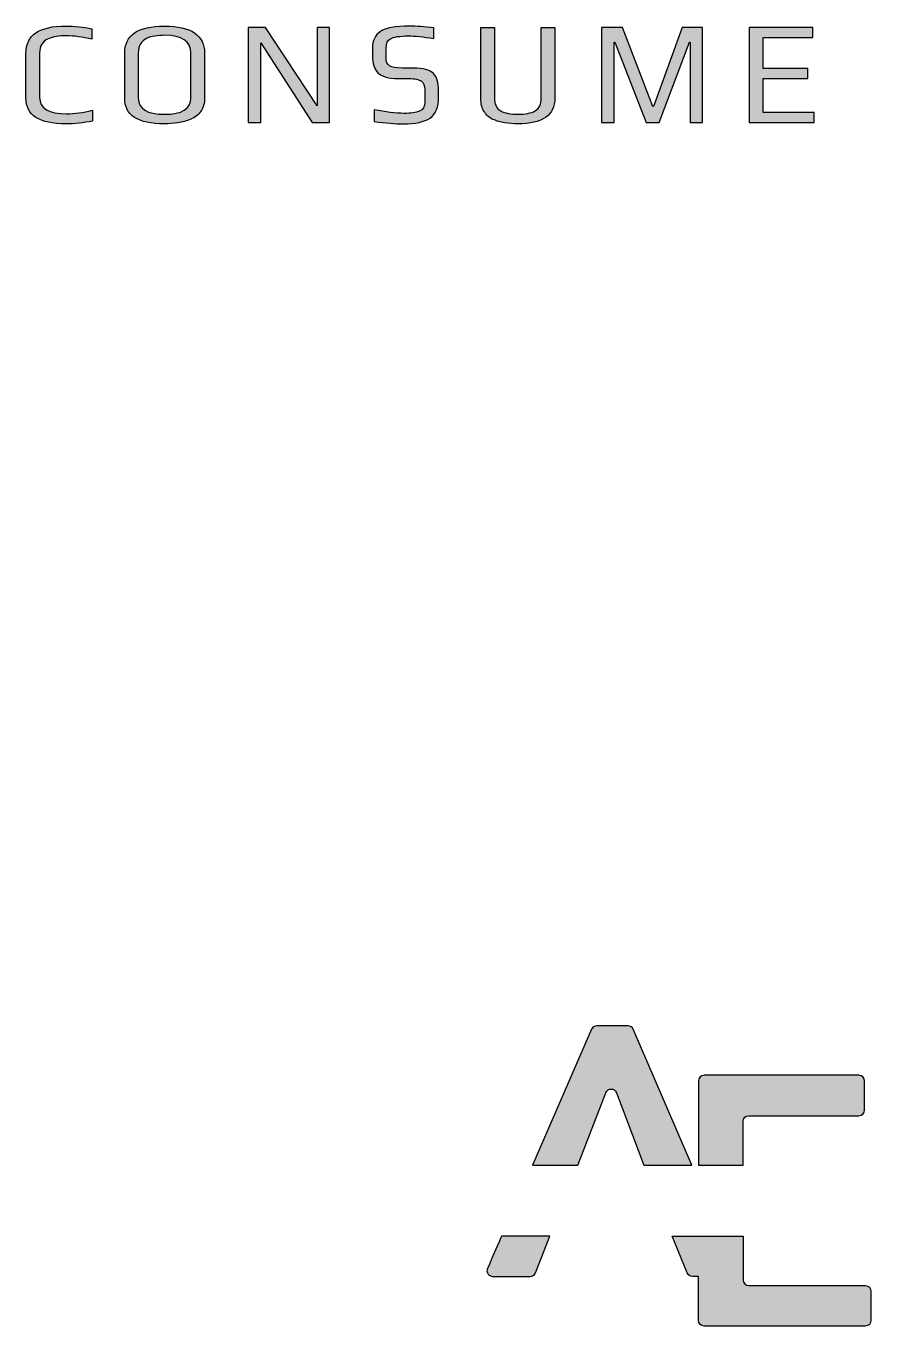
# Model space of a CAD drawing. Header units: millimetres. Extents: x 7 to 88, y 19 to 143.
import ezdxf

# ---------------------------------------------------------------- set-up
doc = ezdxf.new("R2010")
doc.units = ezdxf.units.MM
doc.header["$MEASUREMENT"] = 0

# ---------------------------------------------------------------- blocks, each defined once
blk = doc.blocks.new('block 3')
at = {"true_color": 0xffffff}
h = blk.add_hatch(color=7, dxfattribs=at)
h.dxf.hatch_style = 2
edge = h.paths.add_edge_path()
edge.add_spline(control_points=[(61.97, 47.89), (61.97, 47.89), (64.95, 47.89), (64.95, 47.89), (65.16, 47.89), (65.36, 47.77), (65.45, 47.57), (65.45, 47.57), (71.05, 34.56), (71.05, 34.56), (71.05, 34.56), (66.47, 34.56), (66.47, 34.56), (66.47, 34.56), (63.85, 41.49), (63.85, 41.49), (63.67, 41.96), (63.01, 41.96), (62.83, 41.49), (62.83, 41.49), (60.16, 34.56), (60.16, 34.56), (60.16, 34.56), (55.81, 34.56), (55.81, 34.56), (55.81, 34.56), (61.47, 47.57), (61.47, 47.57), (61.56, 47.77), (61.76, 47.89), (61.97, 47.89)], knot_values=[0, 0, 0, 0, 1, 1, 1, 2, 2, 2, 3, 3, 3, 4, 4, 4, 5, 5, 5, 6, 6, 6, 7, 7, 7, 8, 8, 8, 9, 9, 9, 10, 10, 10, 10], degree=3, periodic=1)
at = {"color": 7, "lineweight": 25, "true_color": 0xffffff}
blk.add_open_spline([(61.97, 47.89), (61.97, 47.89), (64.95, 47.89), (64.95, 47.89), (65.16, 47.89), (65.36, 47.77), (65.45, 47.57), (65.45, 47.57), (71.05, 34.56), (71.05, 34.56), (71.05, 34.56), (66.47, 34.56), (66.47, 34.56), (66.47, 34.56), (63.85, 41.49), (63.85, 41.49), (63.67, 41.96), (63.01, 41.96), (62.83, 41.49), (62.83, 41.49), (60.16, 34.56), (60.16, 34.56), (60.16, 34.56), (55.81, 34.56), (55.81, 34.56), (55.81, 34.56), (61.47, 47.57), (61.47, 47.57), (61.56, 47.77), (61.76, 47.89), (61.97, 47.89)], degree=3, knots=[0, 0, 0, 0, 1, 1, 1, 2, 2, 2, 3, 3, 3, 4, 4, 4, 5, 5, 5, 6, 6, 6, 7, 7, 7, 8, 8, 8, 9, 9, 9, 10, 10, 10, 10], dxfattribs=at)
blk = doc.blocks.new('block 4')
at = {"true_color": 0xffffff}
h = blk.add_hatch(color=7, dxfattribs=at)
h.dxf.hatch_style = 2
edge = h.paths.add_edge_path()
edge.add_spline(control_points=[(87.01, 43.16), (87.31, 43.16), (87.55, 42.91), (87.55, 42.61), (87.55, 42.61), (87.55, 39.84), (87.55, 39.84), (87.55, 39.84), (87.55, 39.84), (87.55, 39.84), (87.55, 39.54), (87.31, 39.3), (87.01, 39.3), (87.01, 39.3), (76.49, 39.3), (76.49, 39.3), (76.19, 39.3), (75.95, 39.06), (75.95, 38.76), (75.95, 38.76), (75.95, 38.76), (75.95, 38.76), (75.95, 38.76), (75.95, 34.56), (75.95, 34.56), (75.95, 34.56), (71.68, 34.56), (71.68, 34.56), (71.68, 34.56), (71.68, 42.61), (71.68, 42.61), (71.68, 42.61), (71.68, 42.62), (71.68, 42.62), (71.68, 42.92), (71.93, 43.16), (72.22, 43.16), (72.22, 43.16), (87.01, 43.16), (87.01, 43.16)], knot_values=[0, 0, 0, 0, 0.352778, 0.352778, 0.352778, 0.705556, 0.705556, 0.705556, 1.058333, 1.058333, 1.058333, 1.411111, 1.411111, 1.411111, 1.763889, 1.763889, 1.763889, 2.116667, 2.116667, 2.116667, 2.469444, 2.469444, 2.469444, 2.822222, 2.822222, 2.822222, 3.175, 3.175, 3.175, 3.527778, 3.527778, 3.527778, 3.880556, 3.880556, 3.880556, 4.233333, 4.233333, 4.233333, 4.586111, 4.586111, 4.586111, 4.586111], degree=3, periodic=0)
edge.add_line((87.01, 43.16), (87.01, 43.16))
at = {"color": 7, "lineweight": 25, "true_color": 0xffffff}
blk.add_open_spline([(87.01, 43.16), (87.31, 43.16), (87.55, 42.91), (87.55, 42.61), (87.55, 42.61), (87.55, 39.84), (87.55, 39.84), (87.55, 39.84), (87.55, 39.84), (87.55, 39.84), (87.55, 39.54), (87.31, 39.3), (87.01, 39.3), (87.01, 39.3), (76.49, 39.3), (76.49, 39.3), (76.19, 39.3), (75.95, 39.06), (75.95, 38.76), (75.95, 38.76), (75.95, 38.76), (75.95, 38.76), (75.95, 38.76), (75.95, 34.56), (75.95, 34.56), (75.95, 34.56), (71.68, 34.56), (71.68, 34.56), (71.68, 34.56), (71.68, 42.61), (71.68, 42.61), (71.68, 42.61), (71.68, 42.62), (71.68, 42.62), (71.68, 42.92), (71.93, 43.16), (72.22, 43.16), (72.22, 43.16), (87.01, 43.16), (87.01, 43.16)], degree=3, knots=[0, 0, 0, 0, 1, 1, 1, 2, 2, 2, 3, 3, 3, 4, 4, 4, 5, 5, 5, 6, 6, 6, 7, 7, 7, 8, 8, 8, 9, 9, 9, 10, 10, 10, 11, 11, 11, 12, 12, 12, 13, 13, 13, 13], dxfattribs=at)
blk = doc.blocks.new('block 5')
at = {"true_color": 0xffffff}
h = blk.add_hatch(color=7, dxfattribs=at)
h.dxf.hatch_style = 2
edge = h.paths.add_edge_path()
edge.add_spline(control_points=[(52.02, 23.94), (51.95, 23.94), (51.87, 23.95), (51.8, 23.98), (51.53, 24.1), (51.4, 24.42), (51.52, 24.7), (51.53, 24.7), (52.87, 27.8), (52.87, 27.8), (52.87, 27.8), (57.49, 27.8), (57.49, 27.8), (57.49, 27.8), (56.1, 24.28), (56.1, 24.28), (56.02, 24.07), (55.82, 23.94), (55.6, 23.94), (55.6, 23.94), (52.02, 23.94), (52.02, 23.94)], knot_values=[0, 0, 0, 0, 0.352778, 0.352778, 0.352778, 0.705556, 0.705556, 0.705556, 1.058333, 1.058333, 1.058333, 1.411111, 1.411111, 1.411111, 1.763889, 1.763889, 1.763889, 2.116667, 2.116667, 2.116667, 2.469444, 2.469444, 2.469444, 2.469444], degree=3, periodic=0)
edge.add_line((52.02, 23.94), (52.02, 23.94))
at = {"color": 7, "lineweight": 25, "true_color": 0xffffff}
blk.add_open_spline([(52.02, 23.94), (51.95, 23.94), (51.87, 23.95), (51.8, 23.98), (51.53, 24.1), (51.4, 24.42), (51.52, 24.7), (51.53, 24.7), (52.87, 27.8), (52.87, 27.8), (52.87, 27.8), (57.49, 27.8), (57.49, 27.8), (57.49, 27.8), (56.1, 24.28), (56.1, 24.28), (56.02, 24.07), (55.82, 23.94), (55.6, 23.94), (55.6, 23.94), (52.02, 23.94), (52.02, 23.94)], degree=3, knots=[0, 0, 0, 0, 1, 1, 1, 2, 2, 2, 3, 3, 3, 4, 4, 4, 5, 5, 5, 6, 6, 6, 7, 7, 7, 7], dxfattribs=at)
blk = doc.blocks.new('block 6')
at = {"true_color": 0xffffff}
h = blk.add_hatch(color=7, dxfattribs=at)
h.dxf.hatch_style = 2
edge = h.paths.add_edge_path()
edge.add_spline(control_points=[(87.62, 23.06), (87.62, 23.06), (76.49, 23.06), (76.49, 23.06), (76.49, 23.06), (76.49, 23.06), (76.49, 23.06), (76.19, 23.06), (75.95, 23.3), (75.95, 23.6), (75.95, 23.6), (75.95, 27.8), (75.95, 27.8), (75.95, 27.8), (69.18, 27.8), (69.18, 27.8), (69.18, 27.8), (70.61, 24.28), (70.61, 24.28), (70.7, 24.07), (70.9, 23.94), (71.12, 23.94), (71.12, 23.94), (71.68, 23.94), (71.68, 23.94), (71.68, 23.94), (71.68, 19.74), (71.68, 19.74), (71.68, 19.44), (71.92, 19.2), (72.22, 19.2), (72.22, 19.2), (72.22, 19.2), (72.22, 19.2), (72.22, 19.2), (87.62, 19.2), (87.62, 19.2), (87.92, 19.2), (88.16, 19.44), (88.16, 19.74), (88.16, 19.74), (88.16, 19.74), (88.16, 19.74), (88.16, 19.74), (88.16, 22.52), (88.16, 22.52), (88.16, 22.82), (87.92, 23.06), (87.62, 23.06)], knot_values=[0, 0, 0, 0, 0.352778, 0.352778, 0.352778, 0.705556, 0.705556, 0.705556, 1.058333, 1.058333, 1.058333, 1.411111, 1.411111, 1.411111, 1.763889, 1.763889, 1.763889, 2.116667, 2.116667, 2.116667, 2.469444, 2.469444, 2.469444, 2.822222, 2.822222, 2.822222, 3.175, 3.175, 3.175, 3.527778, 3.527778, 3.527778, 3.880556, 3.880556, 3.880556, 4.233333, 4.233333, 4.233333, 4.586111, 4.586111, 4.586111, 4.938889, 4.938889, 4.938889, 5.291667, 5.291667, 5.291667, 5.644444, 5.644444, 5.644444, 5.644444], degree=3, periodic=0)
edge.add_line((87.62, 23.06), (87.62, 23.06))
at = {"color": 7, "lineweight": 25, "true_color": 0xffffff}
blk.add_open_spline([(87.62, 23.06), (87.62, 23.06), (76.49, 23.06), (76.49, 23.06), (76.49, 23.06), (76.49, 23.06), (76.49, 23.06), (76.19, 23.06), (75.95, 23.3), (75.95, 23.6), (75.95, 23.6), (75.95, 27.8), (75.95, 27.8), (75.95, 27.8), (69.18, 27.8), (69.18, 27.8), (69.18, 27.8), (70.61, 24.28), (70.61, 24.28), (70.7, 24.07), (70.9, 23.94), (71.12, 23.94), (71.12, 23.94), (71.68, 23.94), (71.68, 23.94), (71.68, 23.94), (71.68, 19.74), (71.68, 19.74), (71.68, 19.44), (71.92, 19.2), (72.22, 19.2), (72.22, 19.2), (72.22, 19.2), (72.22, 19.2), (72.22, 19.2), (87.62, 19.2), (87.62, 19.2), (87.92, 19.2), (88.16, 19.44), (88.16, 19.74), (88.16, 19.74), (88.16, 19.74), (88.16, 19.74), (88.16, 19.74), (88.16, 22.52), (88.16, 22.52), (88.16, 22.82), (87.92, 23.06), (87.62, 23.06)], degree=3, knots=[0, 0, 0, 0, 1, 1, 1, 2, 2, 2, 3, 3, 3, 4, 4, 4, 5, 5, 5, 6, 6, 6, 7, 7, 7, 8, 8, 8, 9, 9, 9, 10, 10, 10, 11, 11, 11, 12, 12, 12, 13, 13, 13, 14, 14, 14, 15, 15, 15, 16, 16, 16, 16], dxfattribs=at)
blk = doc.blocks.new('block 7')
at = {"true_color": 0xffffff}
h = blk.add_hatch(color=7, dxfattribs=at)
h.dxf.hatch_style = 2
edge = h.paths.add_edge_path()
edge.add_spline(control_points=[(11.25, 134.08), (12.1, 134.08), (12.95, 134.17), (13.79, 134.34), (13.79, 134.34), (13.79, 135.38), (13.79, 135.38), (12.9, 135.15), (12.08, 135.04), (11.33, 135.04), (9.6, 135.04), (8.74, 135.56), (8.74, 136.61), (8.74, 136.61), (8.74, 140.85), (8.74, 140.85), (8.74, 141.19), (8.81, 141.48), (8.95, 141.71), (9.09, 141.93), (9.3, 142.11), (9.55, 142.21), (9.55, 142.21), (9.55, 142.21), (9.55, 142.21), (9.8, 142.31), (10.07, 142.39), (10.34, 142.43), (10.65, 142.48), (10.97, 142.5), (11.28, 142.49), (11.28, 142.49), (11.28, 142.49), (11.28, 142.49), (12.02, 142.49), (12.84, 142.38), (13.73, 142.16), (13.73, 142.16), (13.73, 143.16), (13.73, 143.16), (12.92, 143.34), (12.08, 143.43), (11.25, 143.43), (8.71, 143.43), (7.44, 142.56), (7.44, 140.83), (7.44, 140.83), (7.44, 136.54), (7.44, 136.54), (7.44, 134.9), (8.71, 134.08), (11.25, 134.08)], knot_values=[0, 0, 0, 0, 0.352778, 0.352778, 0.352778, 0.705556, 0.705556, 0.705556, 1.058333, 1.058333, 1.058333, 1.411111, 1.411111, 1.411111, 1.763889, 1.763889, 1.763889, 2.116667, 2.116667, 2.116667, 2.469444, 2.469444, 2.469444, 2.822222, 2.822222, 2.822222, 3.175, 3.175, 3.175, 3.527778, 3.527778, 3.527778, 3.880556, 3.880556, 3.880556, 4.233333, 4.233333, 4.233333, 4.586111, 4.586111, 4.586111, 4.938889, 4.938889, 4.938889, 5.291667, 5.291667, 5.291667, 5.644444, 5.644444, 5.644444, 5.997222, 5.997222, 5.997222, 5.997222], degree=3, periodic=0)
edge.add_line((11.25, 134.08), (11.25, 134.08))
at = {"color": 7, "lineweight": 25, "true_color": 0xffffff}
blk.add_open_spline([(11.25, 134.08), (12.1, 134.08), (12.95, 134.17), (13.79, 134.34), (13.79, 134.34), (13.79, 135.38), (13.79, 135.38), (12.9, 135.15), (12.08, 135.04), (11.33, 135.04), (9.6, 135.04), (8.74, 135.56), (8.74, 136.61), (8.74, 136.61), (8.74, 140.85), (8.74, 140.85), (8.74, 141.19), (8.81, 141.48), (8.95, 141.71), (9.09, 141.93), (9.3, 142.11), (9.55, 142.21), (9.55, 142.21), (9.55, 142.21), (9.55, 142.21), (9.8, 142.31), (10.07, 142.39), (10.34, 142.43), (10.65, 142.48), (10.97, 142.5), (11.28, 142.49), (11.28, 142.49), (11.28, 142.49), (11.28, 142.49), (12.02, 142.49), (12.84, 142.38), (13.73, 142.16), (13.73, 142.16), (13.73, 143.16), (13.73, 143.16), (12.92, 143.34), (12.08, 143.43), (11.25, 143.43), (8.71, 143.43), (7.44, 142.56), (7.44, 140.83), (7.44, 140.83), (7.44, 136.54), (7.44, 136.54), (7.44, 134.9), (8.71, 134.08), (11.25, 134.08)], degree=3, knots=[0, 0, 0, 0, 1, 1, 1, 2, 2, 2, 3, 3, 3, 4, 4, 4, 5, 5, 5, 6, 6, 6, 7, 7, 7, 8, 8, 8, 9, 9, 9, 10, 10, 10, 11, 11, 11, 12, 12, 12, 13, 13, 13, 14, 14, 14, 15, 15, 15, 16, 16, 16, 17, 17, 17, 17], dxfattribs=at)
blk = doc.blocks.new('block 8')
at = {"true_color": 0xffffff}
h = blk.add_hatch(color=7, dxfattribs=at)
h.dxf.hatch_style = 2
h.paths.add_polyline_path([(36.43, 143.28), (35.24, 143.28), (35.24, 135.8), (30.32, 143.28), (28.68, 143.28), (28.68, 134.22), (29.87, 134.22), (29.87, 141.82), (34.79, 134.22), (36.43, 134.22)])
at = {"color": 7, "lineweight": 25, "true_color": 0xffffff}
blk.add_lwpolyline([(36.43, 143.28), (35.24, 143.28), (35.24, 135.8), (30.32, 143.28), (28.68, 143.28), (28.68, 134.22), (29.87, 134.22), (29.87, 141.82), (34.79, 134.22), (36.43, 134.22), (36.43, 143.28)], dxfattribs=at)
blk = doc.blocks.new('block 9')
at = {"true_color": 0xffffff}
h = blk.add_hatch(color=7, dxfattribs=at)
h.dxf.hatch_style = 2
edge = h.paths.add_edge_path()
edge.add_spline(control_points=[(46.86, 136.63), (46.86, 135.67), (46.58, 135), (46.04, 134.63), (45.49, 134.26), (44.63, 134.08), (43.47, 134.08), (42.73, 134.08), (41.81, 134.15), (40.71, 134.3), (40.71, 134.3), (40.71, 135.43), (40.71, 135.43), (41.81, 135.2), (42.75, 135.08), (43.55, 135.08), (44.19, 135.08), (44.69, 135.16), (45.02, 135.3), (45.36, 135.44), (45.53, 135.74), (45.53, 136.17), (45.53, 136.17), (45.53, 137.35), (45.53, 137.35), (45.53, 137.73), (45.42, 138), (45.21, 138.16), (44.99, 138.32), (44.59, 138.41), (44.03, 138.41), (44.03, 138.41), (42.97, 138.41), (42.97, 138.41), (42.06, 138.41), (41.42, 138.59), (41.06, 138.96), (40.71, 139.32), (40.53, 139.87), (40.53, 140.58), (40.53, 140.58), (40.53, 141.31), (40.53, 141.31), (40.53, 142.02), (40.78, 142.55), (41.29, 142.9), (41.79, 143.24), (42.73, 143.42), (44.08, 143.42), (44.73, 143.42), (45.51, 143.36), (46.41, 143.26), (46.41, 143.26), (46.41, 142.24), (46.41, 142.24), (45.38, 142.4), (44.57, 142.48), (43.99, 142.48), (43.12, 142.48), (42.55, 142.39), (42.26, 142.22), (41.98, 142.05), (41.84, 141.76), (41.84, 141.35), (41.84, 141.35), (41.84, 140.32), (41.84, 140.32), (41.84, 140), (41.95, 139.77), (42.17, 139.63), (42.4, 139.48), (42.79, 139.41), (43.36, 139.41), (43.36, 139.41), (44.45, 139.41), (44.45, 139.41), (45.39, 139.41), (46.02, 139.24), (46.36, 138.9), (46.69, 138.56), (46.86, 138.02), (46.86, 137.29), (46.86, 137.29), (46.86, 136.63), (46.86, 136.63)], knot_values=[0, 0, 0, 0, 1, 1, 1, 2, 2, 2, 3, 3, 3, 4, 4, 4, 5, 5, 5, 6, 6, 6, 7, 7, 7, 8, 8, 8, 9, 9, 9, 10, 10, 10, 11, 11, 11, 12, 12, 12, 13, 13, 13, 14, 14, 14, 15, 15, 15, 16, 16, 16, 17, 17, 17, 18, 18, 18, 19, 19, 19, 20, 20, 20, 21, 21, 21, 22, 22, 22, 23, 23, 23, 24, 24, 24, 25, 25, 25, 26, 26, 26, 27, 27, 27, 28, 28, 28, 28], degree=3, periodic=1)
at = {"color": 7, "lineweight": 25, "true_color": 0xffffff}
blk.add_open_spline([(46.86, 136.63), (46.86, 135.67), (46.58, 135), (46.04, 134.63), (45.49, 134.26), (44.63, 134.08), (43.47, 134.08), (42.73, 134.08), (41.81, 134.15), (40.71, 134.3), (40.71, 134.3), (40.71, 135.43), (40.71, 135.43), (41.81, 135.2), (42.75, 135.08), (43.55, 135.08), (44.19, 135.08), (44.69, 135.16), (45.02, 135.3), (45.36, 135.44), (45.53, 135.74), (45.53, 136.17), (45.53, 136.17), (45.53, 137.35), (45.53, 137.35), (45.53, 137.73), (45.42, 138), (45.21, 138.16), (44.99, 138.32), (44.59, 138.41), (44.03, 138.41), (44.03, 138.41), (42.97, 138.41), (42.97, 138.41), (42.06, 138.41), (41.42, 138.59), (41.06, 138.96), (40.71, 139.32), (40.53, 139.87), (40.53, 140.58), (40.53, 140.58), (40.53, 141.31), (40.53, 141.31), (40.53, 142.02), (40.78, 142.55), (41.29, 142.9), (41.79, 143.24), (42.73, 143.42), (44.08, 143.42), (44.73, 143.42), (45.51, 143.36), (46.41, 143.26), (46.41, 143.26), (46.41, 142.24), (46.41, 142.24), (45.38, 142.4), (44.57, 142.48), (43.99, 142.48), (43.12, 142.48), (42.55, 142.39), (42.26, 142.22), (41.98, 142.05), (41.84, 141.76), (41.84, 141.35), (41.84, 141.35), (41.84, 140.32), (41.84, 140.32), (41.84, 140), (41.95, 139.77), (42.17, 139.63), (42.4, 139.48), (42.79, 139.41), (43.36, 139.41), (43.36, 139.41), (44.45, 139.41), (44.45, 139.41), (45.39, 139.41), (46.02, 139.24), (46.36, 138.9), (46.69, 138.56), (46.86, 138.02), (46.86, 137.29), (46.86, 137.29), (46.86, 136.63), (46.86, 136.63)], degree=3, knots=[0, 0, 0, 0, 1, 1, 1, 2, 2, 2, 3, 3, 3, 4, 4, 4, 5, 5, 5, 6, 6, 6, 7, 7, 7, 8, 8, 8, 9, 9, 9, 10, 10, 10, 11, 11, 11, 12, 12, 12, 13, 13, 13, 14, 14, 14, 15, 15, 15, 16, 16, 16, 17, 17, 17, 18, 18, 18, 19, 19, 19, 20, 20, 20, 21, 21, 21, 22, 22, 22, 23, 23, 23, 24, 24, 24, 25, 25, 25, 26, 26, 26, 27, 27, 27, 28, 28, 28, 28], dxfattribs=at)
blk = doc.blocks.new('block 10')
at = {"true_color": 0xffffff}
h = blk.add_hatch(color=7, dxfattribs=at)
h.dxf.hatch_style = 2
edge = h.paths.add_edge_path()
edge.add_spline(control_points=[(54.42, 134.08), (56.78, 134.08), (57.96, 134.9), (57.96, 136.54), (57.96, 136.54), (57.96, 143.28), (57.96, 143.28), (57.96, 143.28), (56.66, 143.28), (56.66, 143.28), (56.66, 143.28), (56.66, 136.55), (56.66, 136.55), (56.66, 135.95), (56.47, 135.54), (56.09, 135.32), (55.7, 135.1), (55.15, 134.99), (54.45, 134.99), (53.74, 134.99), (53.19, 135.1), (52.79, 135.32), (52.39, 135.54), (52.19, 135.95), (52.19, 136.55), (52.19, 136.55), (52.19, 143.28), (52.19, 143.28), (52.19, 143.28), (50.89, 143.28), (50.89, 143.28), (50.89, 143.28), (50.89, 136.54), (50.89, 136.54), (50.89, 136.03), (50.99, 135.61), (51.2, 135.27), (51.2, 135.27), (51.2, 135.27), (51.2, 135.27), (51.39, 134.93), (51.69, 134.66), (52.05, 134.5), (52.05, 134.5), (52.05, 134.51), (52.05, 134.51), (52.4, 134.35), (52.77, 134.23), (53.15, 134.17), (53.15, 134.17), (53.15, 134.17), (53.15, 134.17), (53.57, 134.11), (53.99, 134.08), (54.42, 134.08)], knot_values=[0, 0, 0, 0, 0.352778, 0.352778, 0.352778, 0.705556, 0.705556, 0.705556, 1.058333, 1.058333, 1.058333, 1.411111, 1.411111, 1.411111, 1.763889, 1.763889, 1.763889, 2.116667, 2.116667, 2.116667, 2.469444, 2.469444, 2.469444, 2.822222, 2.822222, 2.822222, 3.175, 3.175, 3.175, 3.527778, 3.527778, 3.527778, 3.880556, 3.880556, 3.880556, 4.233333, 4.233333, 4.233333, 4.586111, 4.586111, 4.586111, 4.938889, 4.938889, 4.938889, 5.291667, 5.291667, 5.291667, 5.644444, 5.644444, 5.644444, 5.997222, 5.997222, 5.997222, 6.35, 6.35, 6.35, 6.35], degree=3, periodic=0)
edge.add_line((54.42, 134.08), (54.42, 134.08))
at = {"color": 7, "lineweight": 25, "true_color": 0xffffff}
blk.add_open_spline([(54.42, 134.08), (56.78, 134.08), (57.96, 134.9), (57.96, 136.54), (57.96, 136.54), (57.96, 143.28), (57.96, 143.28), (57.96, 143.28), (56.66, 143.28), (56.66, 143.28), (56.66, 143.28), (56.66, 136.55), (56.66, 136.55), (56.66, 135.95), (56.47, 135.54), (56.09, 135.32), (55.7, 135.1), (55.15, 134.99), (54.45, 134.99), (53.74, 134.99), (53.19, 135.1), (52.79, 135.32), (52.39, 135.54), (52.19, 135.95), (52.19, 136.55), (52.19, 136.55), (52.19, 143.28), (52.19, 143.28), (52.19, 143.28), (50.89, 143.28), (50.89, 143.28), (50.89, 143.28), (50.89, 136.54), (50.89, 136.54), (50.89, 136.03), (50.99, 135.61), (51.2, 135.27), (51.2, 135.27), (51.2, 135.27), (51.2, 135.27), (51.39, 134.93), (51.69, 134.66), (52.05, 134.5), (52.05, 134.5), (52.05, 134.51), (52.05, 134.51), (52.4, 134.35), (52.77, 134.23), (53.15, 134.17), (53.15, 134.17), (53.15, 134.17), (53.15, 134.17), (53.57, 134.11), (53.99, 134.08), (54.42, 134.08)], degree=3, knots=[0, 0, 0, 0, 1, 1, 1, 2, 2, 2, 3, 3, 3, 4, 4, 4, 5, 5, 5, 6, 6, 6, 7, 7, 7, 8, 8, 8, 9, 9, 9, 10, 10, 10, 11, 11, 11, 12, 12, 12, 13, 13, 13, 14, 14, 14, 15, 15, 15, 16, 16, 16, 17, 17, 17, 18, 18, 18, 18], dxfattribs=at)
blk = doc.blocks.new('block 11')
at = {"true_color": 0xffffff}
h = blk.add_hatch(color=7, dxfattribs=at)
h.dxf.hatch_style = 2
h.paths.add_polyline_path([(72.08, 143.28), (70.12, 143.28), (67.38, 135.73), (67.33, 135.74), (64.43, 143.28), (62.41, 143.28), (62.41, 134.22), (63.62, 134.22), (63.62, 141.88), (63.69, 141.88), (66.69, 134.22), (67.91, 134.22), (70.82, 141.88), (70.89, 141.88), (70.89, 134.22), (72.08, 134.22)])
at = {"color": 7, "lineweight": 25, "true_color": 0xffffff}
blk.add_lwpolyline([(72.08, 143.28), (70.12, 143.28), (67.38, 135.73), (67.33, 135.74), (64.43, 143.28), (62.41, 143.28), (62.41, 134.22), (63.62, 134.22), (63.62, 141.88), (63.69, 141.88), (66.69, 134.22), (67.91, 134.22), (70.82, 141.88), (70.89, 141.88), (70.89, 134.22), (72.08, 134.22), (72.08, 143.28)], dxfattribs=at)
blk = doc.blocks.new('block 12')
at = {"true_color": 0xffffff}
h = blk.add_hatch(color=7, dxfattribs=at)
h.dxf.hatch_style = 2
h.paths.add_polyline_path([(82.73, 135.17), (77.86, 135.17), (77.86, 138.42), (82.13, 138.42), (82.13, 139.37), (77.86, 139.37), (77.86, 142.33), (82.59, 142.33), (82.59, 143.28), (76.51, 143.28), (76.51, 134.22), (82.73, 134.22)])
at = {"color": 7, "lineweight": 25, "true_color": 0xffffff}
blk.add_lwpolyline([(82.73, 135.17), (77.86, 135.17), (77.86, 138.42), (82.13, 138.42), (82.13, 139.37), (77.86, 139.37), (77.86, 142.33), (82.59, 142.33), (82.59, 143.28), (76.51, 143.28), (76.51, 134.22), (82.73, 134.22), (82.73, 135.17)], dxfattribs=at)
blk = doc.blocks.new('block 2')
at = {"true_color": 0xffffff}
h = blk.add_hatch(color=7, dxfattribs=at)
h.dxf.hatch_style = 2
edge = h.paths.add_edge_path()
edge.add_spline(control_points=[(20.66, 143.42), (18.14, 143.42), (16.87, 142.55), (16.87, 140.82), (16.87, 140.82), (16.87, 136.54), (16.87, 136.54), (16.87, 134.9), (18.14, 134.08), (20.66, 134.08), (20.66, 134.08), (20.66, 134.08), (20.66, 134.08), (21.1, 134.08), (21.53, 134.11), (21.96, 134.18), (22.38, 134.25), (22.78, 134.36), (23.18, 134.52), (23.18, 134.52), (23.18, 134.52), (23.18, 134.52), (23.58, 134.68), (23.91, 134.94), (24.14, 135.28), (24.38, 135.62), (24.5, 136.04), (24.5, 136.54), (24.5, 136.54), (24.5, 140.83), (24.5, 140.83), (24.5, 142.55), (23.22, 143.42), (20.66, 143.42)], knot_values=[0, 0, 0, 0, 1, 1, 1, 2, 2, 2, 3, 3, 3, 4, 4, 4, 5, 5, 5, 6, 6, 6, 7, 7, 7, 8, 8, 8, 9, 9, 9, 10, 10, 10, 11, 11, 11, 11], degree=3, periodic=1)
edge = h.paths.add_edge_path()
edge.add_spline(control_points=[(23.19, 136.55), (23.19, 135.51), (22.36, 134.99), (20.69, 134.99), (19.01, 134.99), (18.17, 135.51), (18.17, 136.55), (18.17, 136.55), (18.17, 140.86), (18.17, 140.86), (18.17, 141.21), (18.24, 141.49), (18.38, 141.72), (18.52, 141.95), (18.72, 142.13), (18.96, 142.24), (18.96, 142.24), (18.96, 142.24), (18.96, 142.24), (19.21, 142.35), (19.47, 142.43), (19.74, 142.47), (19.74, 142.47), (19.74, 142.47), (19.74, 142.47), (20.05, 142.52), (20.37, 142.54), (20.68, 142.54), (20.68, 142.54), (20.68, 142.54), (20.68, 142.54), (22.35, 142.54), (23.19, 141.98), (23.19, 140.86), (23.19, 140.86), (23.19, 136.55), (23.19, 136.55)], knot_values=[0, 0, 0, 0, 1, 1, 1, 2, 2, 2, 3, 3, 3, 4, 4, 4, 5, 5, 5, 6, 6, 6, 7, 7, 7, 8, 8, 8, 9, 9, 9, 10, 10, 10, 11, 11, 11, 12, 12, 12, 12], degree=3, periodic=1)
at = {"color": 7, "lineweight": 25, "true_color": 0xffffff}
for points, knots in [([(20.66, 143.42), (18.14, 143.42), (16.87, 142.55), (16.87, 140.82), (16.87, 140.82), (16.87, 136.54), (16.87, 136.54), (16.87, 134.9), (18.14, 134.08), (20.66, 134.08), (20.66, 134.08), (20.66, 134.08), (20.66, 134.08), (21.1, 134.08), (21.53, 134.11), (21.96, 134.18), (22.38, 134.25), (22.78, 134.36), (23.18, 134.52), (23.18, 134.52), (23.18, 134.52), (23.18, 134.52), (23.58, 134.68), (23.91, 134.94), (24.14, 135.28), (24.38, 135.62), (24.5, 136.04), (24.5, 136.54), (24.5, 136.54), (24.5, 140.83), (24.5, 140.83), (24.5, 142.55), (23.22, 143.42), (20.66, 143.42)], [0, 0, 0, 0, 1, 1, 1, 2, 2, 2, 3, 3, 3, 4, 4, 4, 5, 5, 5, 6, 6, 6, 7, 7, 7, 8, 8, 8, 9, 9, 9, 10, 10, 10, 11, 11, 11, 11]), ([(23.19, 136.55), (23.19, 135.51), (22.36, 134.99), (20.69, 134.99), (19.01, 134.99), (18.17, 135.51), (18.17, 136.55), (18.17, 136.55), (18.17, 140.86), (18.17, 140.86), (18.17, 141.21), (18.24, 141.49), (18.38, 141.72), (18.52, 141.95), (18.72, 142.13), (18.96, 142.24), (18.96, 142.24), (18.96, 142.24), (18.96, 142.24), (19.21, 142.35), (19.47, 142.43), (19.74, 142.47), (19.74, 142.47), (19.74, 142.47), (19.74, 142.47), (20.05, 142.52), (20.37, 142.54), (20.68, 142.54), (20.68, 142.54), (20.68, 142.54), (20.68, 142.54), (22.35, 142.54), (23.19, 141.98), (23.19, 140.86), (23.19, 140.86), (23.19, 136.55), (23.19, 136.55)], [0, 0, 0, 0, 1, 1, 1, 2, 2, 2, 3, 3, 3, 4, 4, 4, 5, 5, 5, 6, 6, 6, 7, 7, 7, 8, 8, 8, 9, 9, 9, 10, 10, 10, 11, 11, 11, 12, 12, 12, 12])]:
    blk.add_open_spline(points, degree=3, knots=knots, dxfattribs=at)
for name in ['block 7', 'block 8', 'block 9', 'block 10', 'block 11', 'block 12', 'block 3', 'block 4', 'block 5', 'block 6']:
    blk.add_blockref(name, (0, 0))

msp = doc.modelspace()

# ---------------------------------------------------------------- block references
msp.add_blockref('block 2', (0, 0))

doc.saveas('drawing.dxf')
